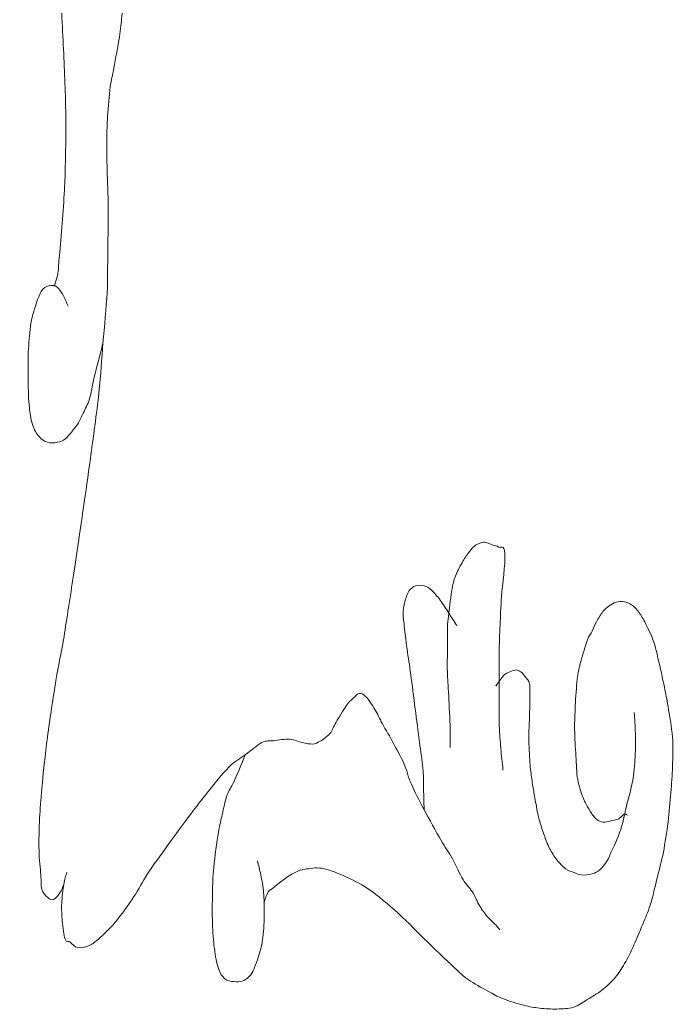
# Model space of a CAD drawing. Header units: millimetres. Extents: x -244 to 210, y -105 to 169.
# Drawn here: x -123.27 to -105.15, y 30.7 to 58.15 of the extents above; entities that cross this region are included whole.
import ezdxf

# ---------------------------------------------------------------- set-up
doc = ezdxf.new("R2010")
doc.units = ezdxf.units.MM
doc.header["$MEASUREMENT"] = 0
doc.layers.add('Camada 1', color=7, linetype='Continuous')

msp = doc.modelspace()

# ---------------------------------------------------------------- linework, layer by layer
at = {"layer": 'Camada 1', "color": 250, "lineweight": 9}
for points, knots in [([(-121.4966, 81.3057), (-121.456, 81.1402), (-121.5288, 80.6637), (-121.5317, 80.5458), (-121.5317, 80.5458), (-121.5347, 80.4279), (-121.5451, 80.0479), (-121.5496, 79.8383), (-121.5496, 79.8383), (-121.554, 79.6286), (-121.5614, 79.4766), (-121.5586, 79.288), (-121.5586, 79.288), (-121.5559, 79.0994), (-121.5504, 78.901), (-121.5331, 78.7115), (-121.5331, 78.7115), (-121.5158, 78.522), (-121.4888, 78.3496), (-121.4557, 78.1613), (-121.4557, 78.1613), (-121.4226, 77.9729), (-121.383, 77.7567), (-121.3352, 77.5848), (-121.3352, 77.5848), (-121.2873, 77.4129), (-121.2365, 77.2429), (-121.1713, 77.1393), (-121.1713, 77.1393), (-121.106, 77.0358), (-121.0317, 77.0258), (-120.9553, 76.9821), (-120.9553, 76.9821), (-120.8789, 76.9384), (-120.7901, 76.886), (-120.7133, 76.8773), (-120.7133, 76.8773), (-120.6365, 76.8685), (-120.5737, 76.8948), (-120.4972, 76.9297), (-120.4972, 76.9297), (-120.4206, 76.9646), (-120.3181, 77.0214), (-120.255, 77.0869), (-120.255, 77.0869), (-120.192, 77.1524), (-120.159, 77.2458), (-120.1232, 77.3185), (-120.1232, 77.3185), (-120.0873, 77.3913), (-120.0789, 77.4181), (-120.0405, 77.5222), (-120.0405, 77.5222), (-120.0021, 77.6262), (-119.931, 77.8045), (-119.8926, 77.9426), (-119.8926, 77.9426), (-119.8542, 78.0806), (-119.8396, 78.2162), (-119.812, 78.3432), (-119.812, 78.3432), (-119.7844, 78.4702), (-119.7568, 78.5541), (-119.727, 78.7044), (-119.727, 78.7044), (-119.6972, 78.8547), (-119.6579, 79.065), (-119.6335, 79.2431), (-119.6335, 79.2431), (-119.609, 79.4212), (-119.5956, 79.5822), (-119.581, 79.7685), (-119.581, 79.7685), (-119.5663, 79.9548), (-119.5525, 80.1488), (-119.5458, 80.3596), (-119.5458, 80.3596), (-119.5391, 80.5704), (-119.536, 80.8011), (-119.5409, 81.0296), (-119.5409, 81.0296), (-119.5458, 81.2581), (-119.5586, 81.5148), (-119.5751, 81.7259), (-119.5751, 81.7259), (-119.5917, 81.9369), (-119.6124, 82.104), (-119.6398, 82.2907), (-119.6398, 82.2907), (-119.6673, 82.4774), (-119.6959, 82.6406), (-119.7393, 82.8424), (-119.7393, 82.8424), (-119.7826, 83.0442), (-119.8449, 83.3206), (-119.8994, 83.4993), (-119.8994, 83.4993), (-119.9539, 83.6779), (-119.9939, 83.753), (-120.0641, 83.9064), (-120.0641, 83.9064), (-120.1342, 84.0598), (-120.2476, 84.2809), (-120.3198, 84.4188), (-120.3198, 84.4188), (-120.3921, 84.5568), (-120.4214, 84.6195), (-120.4976, 84.734), (-120.4976, 84.734), (-120.5738, 84.8486), (-120.6832, 85.042), (-120.7763, 85.1052), (-120.7763, 85.1052), (-120.8693, 85.1683), (-120.9589, 85.1271), (-121.0442, 85.1052), (-121.0442, 85.1052), (-121.1296, 85.0833), (-121.2012, 85.0354), (-121.2864, 84.9742), (-121.2864, 84.9742), (-121.3715, 84.9129), (-121.4634, 84.8434), (-121.5545, 84.7383), (-121.5545, 84.7383), (-121.6456, 84.6332), (-121.7474, 84.4944), (-121.8314, 84.3453), (-121.8314, 84.3453), (-121.9155, 84.1962), (-121.9757, 84.0308), (-122.0565, 83.8474), (-122.0565, 83.8474), (-122.1374, 83.664), (-122.2437, 83.4512), (-122.3163, 83.2447), (-122.3163, 83.2447), (-122.389, 83.0382), (-122.4247, 82.8604), (-122.4897, 82.6158), (-122.4897, 82.6158), (-122.5547, 82.3713), (-122.6428, 82.0484), (-122.7064, 81.7773), (-122.7064, 81.7773), (-122.7701, 81.5062), (-122.8234, 81.2537), (-122.8712, 80.9912), (-122.8712, 80.9912), (-122.9191, 80.7287), (-122.9551, 80.5072), (-122.9929, 80.2051), (-122.9929, 80.2051), (-123.0306, 79.9031), (-123.0654, 79.5591), (-123.0974, 79.1832), (-123.0974, 79.1832), (-123.1294, 78.8073), (-123.1585, 78.349), (-123.1847, 77.9516), (-123.1847, 77.9516), (-123.211, 77.5542), (-123.24, 77.2233), (-123.2547, 76.7987), (-123.2547, 76.7987), (-123.2695, 76.374), (-123.2713, 75.8861), (-123.2731, 75.4099), (-123.2731, 75.4099), (-123.2749, 74.9337), (-123.271, 74.4099), (-123.2655, 73.9425), (-123.2655, 73.9425), (-123.2601, 73.4751), (-123.2546, 73.1215), (-123.2406, 72.6061), (-123.2406, 72.6061), (-123.2266, 72.0907), (-123.2027, 71.3529), (-123.1814, 70.8505), (-123.1814, 70.8505), (-123.1602, 70.3481), (-123.1417, 70.0731), (-123.1132, 69.5927), (-123.1132, 69.5927), (-123.0848, 69.1123), (-123.0421, 68.3964), (-123.0107, 67.9681), (-123.0107, 67.9681), (-122.9793, 67.5398), (-122.9822, 67.6013), (-122.925, 67.0248), (-122.925, 67.0248), (-122.8678, 66.4483), (-122.7534, 65.3347), (-122.6676, 64.5092), (-122.6676, 64.5092), (-122.5817, 63.6838), (-122.4901, 62.8979), (-122.4101, 62.0723), (-122.4101, 62.0723), (-122.33, 61.2468), (-122.2443, 60.3262), (-122.1872, 59.5568), (-122.1872, 59.5568), (-122.1301, 58.7874), (-122.099, 58.1158), (-122.0678, 57.4605), (-122.0678, 57.4605), (-122.0366, 56.8052), (-122.0097, 56.1689), (-122, 55.6263), (-122, 55.6263), (-121.9903, 55.0836), (-122.0037, 54.5784), (-122.0097, 54.2113), (-122.0097, 54.2113), (-122.0158, 53.8442), (-122.0216, 53.7094), (-122.0362, 53.4252), (-122.0362, 53.4252), (-122.0509, 53.141), (-122.0742, 52.8095), (-122.0974, 52.5081), (-122.0974, 52.5081), (-122.1207, 52.2066), (-122.1556, 51.8486), (-122.1759, 51.6171), (-122.1759, 51.6171), (-122.1963, 51.3857), (-122.1951, 51.2668), (-122.2195, 51.1193), (-122.2195, 51.1193), (-122.2439, 50.9718), (-122.286, 50.8747), (-122.3192, 50.7524)], [0, 0, 0, 0, 0.0166667, 0.0166667, 0.0166667, 0.0166667, 0.0333333, 0.0333333, 0.0333333, 0.0333333, 0.05, 0.05, 0.05, 0.05, 0.0666667, 0.0666667, 0.0666667, 0.0666667, 0.0833333, 0.0833333, 0.0833333, 0.0833333, 0.1, 0.1, 0.1, 0.1, 0.1166667, 0.1166667, 0.1166667, 0.1166667, 0.1333333, 0.1333333, 0.1333333, 0.1333333, 0.15, 0.15, 0.15, 0.15, 0.1666667, 0.1666667, 0.1666667, 0.1666667, 0.1833333, 0.1833333, 0.1833333, 0.1833333, 0.2, 0.2, 0.2, 0.2, 0.2166667, 0.2166667, 0.2166667, 0.2166667, 0.2333333, 0.2333333, 0.2333333, 0.2333333, 0.25, 0.25, 0.25, 0.25, 0.2666667, 0.2666667, 0.2666667, 0.2666667, 0.2833333, 0.2833333, 0.2833333, 0.2833333, 0.3, 0.3, 0.3, 0.3, 0.3166667, 0.3166667, 0.3166667, 0.3166667, 0.3333333, 0.3333333, 0.3333333, 0.3333333, 0.35, 0.35, 0.35, 0.35, 0.3666667, 0.3666667, 0.3666667, 0.3666667, 0.3833333, 0.3833333, 0.3833333, 0.3833333, 0.4, 0.4, 0.4, 0.4, 0.4166667, 0.4166667, 0.4166667, 0.4166667, 0.4333333, 0.4333333, 0.4333333, 0.4333333, 0.45, 0.45, 0.45, 0.45, 0.4666667, 0.4666667, 0.4666667, 0.4666667, 0.4833333, 0.4833333, 0.4833333, 0.4833333, 0.5, 0.5, 0.5, 0.5, 0.5166667, 0.5166667, 0.5166667, 0.5166667, 0.5333333, 0.5333333, 0.5333333, 0.5333333, 0.55, 0.55, 0.55, 0.55, 0.5666667, 0.5666667, 0.5666667, 0.5666667, 0.5833333, 0.5833333, 0.5833333, 0.5833333, 0.6, 0.6, 0.6, 0.6, 0.6166667, 0.6166667, 0.6166667, 0.6166667, 0.6333333, 0.6333333, 0.6333333, 0.6333333, 0.65, 0.65, 0.65, 0.65, 0.6666667, 0.6666667, 0.6666667, 0.6666667, 0.6833333, 0.6833333, 0.6833333, 0.6833333, 0.7, 0.7, 0.7, 0.7, 0.7166667, 0.7166667, 0.7166667, 0.7166667, 0.7333333, 0.7333333, 0.7333333, 0.7333333, 0.75, 0.75, 0.75, 0.75, 0.7666667, 0.7666667, 0.7666667, 0.7666667, 0.7833333, 0.7833333, 0.7833333, 0.7833333, 0.8, 0.8, 0.8, 0.8, 0.8166667, 0.8166667, 0.8166667, 0.8166667, 0.8333333, 0.8333333, 0.8333333, 0.8333333, 0.85, 0.85, 0.85, 0.85, 0.8666667, 0.8666667, 0.8666667, 0.8666667, 0.8833333, 0.8833333, 0.8833333, 0.8833333, 0.9, 0.9, 0.9, 0.9, 0.9166667, 0.9166667, 0.9166667, 0.9166667, 0.9333333, 0.9333333, 0.9333333, 0.9333333, 0.95, 0.95, 0.95, 0.95, 0.9666667, 0.9666667, 0.9666667, 0.9666667, 1, 1, 1, 1]), ([(-122.0507, 34.1656), (-122.0883, 34.087), (-122.1153, 34.0002), (-122.1633, 33.9298), (-122.1633, 33.9298), (-122.2113, 33.8594), (-122.2787, 33.7687), (-122.3363, 33.7464), (-122.3363, 33.7464), (-122.3939, 33.7241), (-122.445, 33.7501), (-122.5005, 33.7988), (-122.5005, 33.7988), (-122.556, 33.8475), (-122.6293, 33.9177), (-122.6646, 34.0346), (-122.6646, 34.0346), (-122.6998, 34.1515), (-122.6774, 34.2486), (-122.6902, 34.4277), (-122.6902, 34.4277), (-122.703, 34.6067), (-122.7359, 34.8443), (-122.7416, 35.109), (-122.7416, 35.109), (-122.7472, 35.3736), (-122.7368, 35.7108), (-122.7236, 35.9999), (-122.7236, 35.9999), (-122.7104, 36.289), (-122.6988, 36.4623), (-122.6625, 36.8384), (-122.6625, 36.8384), (-122.6261, 37.2144), (-122.5711, 37.7549), (-122.5058, 38.2534), (-122.5058, 38.2534), (-122.4405, 38.7519), (-122.3451, 39.3754), (-122.2712, 39.8256), (-122.2712, 39.8256), (-122.1974, 40.2758), (-122.1411, 40.4848), (-122.0629, 40.9523), (-122.0629, 40.9523), (-121.9847, 41.4199), (-121.8936, 42.0267), (-121.8023, 42.6294), (-121.8023, 42.6294), (-121.7111, 43.232), (-121.5967, 44.0094), (-121.5156, 44.5684), (-121.5156, 44.5684), (-121.4345, 45.1274), (-121.3884, 45.4458), (-121.3157, 45.9834), (-121.3157, 45.9834), (-121.2431, 46.521), (-121.1379, 47.2601), (-121.0796, 47.7939), (-121.0796, 47.7939), (-121.0213, 48.3278), (-121.0043, 48.7157), (-120.9665, 49.1794), (-120.9665, 49.1794), (-120.9286, 49.643), (-120.8744, 50.1764), (-120.8524, 50.5756), (-120.8524, 50.5756), (-120.8305, 50.9748), (-120.8404, 51.1765), (-120.8352, 51.5647), (-120.8352, 51.5647), (-120.83, 51.9528), (-120.8186, 52.5011), (-120.8211, 52.9045), (-120.8211, 52.9045), (-120.8237, 53.308), (-120.8437, 53.6621), (-120.8507, 53.9818), (-120.8507, 53.9818), (-120.8577, 54.3014), (-120.8655, 54.5721), (-120.8631, 54.8225), (-120.8631, 54.8225), (-120.8608, 55.0729), (-120.8527, 55.2358), (-120.8366, 55.4793), (-120.8366, 55.4793), (-120.8204, 55.7229), (-120.7959, 56.0554), (-120.7665, 56.2807), (-120.7665, 56.2807), (-120.7371, 56.506), (-120.7044, 56.5876), (-120.6619, 56.8192), (-120.6619, 56.8192), (-120.6194, 57.0509), (-120.5484, 57.4317), (-120.5117, 57.6701), (-120.5117, 57.6701), (-120.475, 57.9085), (-120.461, 58.0674), (-120.4421, 58.2466), (-120.4421, 58.2466), (-120.4232, 58.4258), (-120.4016, 58.5663), (-120.3985, 58.7445), (-120.3985, 58.7445), (-120.3954, 58.9227), (-120.3995, 59.0698), (-120.424, 59.2948), (-120.424, 59.2948), (-120.4486, 59.5197), (-120.5028, 59.8446), (-120.5444, 60.0809), (-120.5444, 60.0809), (-120.5861, 60.3171), (-120.622, 60.4477), (-120.6736, 60.7097), (-120.6736, 60.7097), (-120.7253, 60.9718), (-120.7942, 61.3517), (-120.8544, 61.6531), (-120.8544, 61.6531), (-120.9147, 61.9544), (-120.9733, 62.2679), (-121.0353, 62.5178), (-121.0353, 62.5178), (-121.0973, 62.7677), (-121.1544, 62.8619), (-121.225, 63.1467), (-121.225, 63.1467), (-121.2956, 63.4314), (-121.3729, 63.806), (-121.4576, 64.221), (-121.4576, 64.221), (-121.5423, 64.636), (-121.6585, 65.2386), (-121.7331, 65.636), (-121.7331, 65.636), (-121.8078, 66.0334), (-121.845, 66.2952), (-121.9053, 66.6055), (-121.9053, 66.6055), (-121.9656, 66.9158), (-122.0444, 67.216), (-122.0948, 67.4964), (-122.0948, 67.4964), (-122.1452, 67.7769), (-122.1663, 68.0461), (-122.2066, 68.2825), (-122.2066, 68.2825), (-122.2468, 68.519), (-122.2984, 68.7014), (-122.3358, 68.9114), (-122.3358, 68.9114), (-122.3731, 69.1214), (-122.4017, 69.3173), (-122.4304, 69.5403), (-122.4304, 69.5403), (-122.459, 69.7634), (-122.4876, 70.0731), (-122.5076, 70.2478), (-122.5076, 70.2478), (-122.5277, 70.4225), (-122.5363, 70.4749), (-122.5506, 70.5885)], [0, 0, 0, 0, 0.0232558, 0.0232558, 0.0232558, 0.0232558, 0.0465116, 0.0465116, 0.0465116, 0.0465116, 0.0697674, 0.0697674, 0.0697674, 0.0697674, 0.0930233, 0.0930233, 0.0930233, 0.0930233, 0.1162791, 0.1162791, 0.1162791, 0.1162791, 0.1395349, 0.1395349, 0.1395349, 0.1395349, 0.1627907, 0.1627907, 0.1627907, 0.1627907, 0.1860465, 0.1860465, 0.1860465, 0.1860465, 0.2093023, 0.2093023, 0.2093023, 0.2093023, 0.2325581, 0.2325581, 0.2325581, 0.2325581, 0.255814, 0.255814, 0.255814, 0.255814, 0.2790698, 0.2790698, 0.2790698, 0.2790698, 0.3023256, 0.3023256, 0.3023256, 0.3023256, 0.3255814, 0.3255814, 0.3255814, 0.3255814, 0.3488372, 0.3488372, 0.3488372, 0.3488372, 0.372093, 0.372093, 0.372093, 0.372093, 0.3953488, 0.3953488, 0.3953488, 0.3953488, 0.4186047, 0.4186047, 0.4186047, 0.4186047, 0.4418605, 0.4418605, 0.4418605, 0.4418605, 0.4651163, 0.4651163, 0.4651163, 0.4651163, 0.4883721, 0.4883721, 0.4883721, 0.4883721, 0.5116279, 0.5116279, 0.5116279, 0.5116279, 0.5348837, 0.5348837, 0.5348837, 0.5348837, 0.5581395, 0.5581395, 0.5581395, 0.5581395, 0.5813953, 0.5813953, 0.5813953, 0.5813953, 0.6046512, 0.6046512, 0.6046512, 0.6046512, 0.627907, 0.627907, 0.627907, 0.627907, 0.6511628, 0.6511628, 0.6511628, 0.6511628, 0.6744186, 0.6744186, 0.6744186, 0.6744186, 0.6976744, 0.6976744, 0.6976744, 0.6976744, 0.7209302, 0.7209302, 0.7209302, 0.7209302, 0.744186, 0.744186, 0.744186, 0.744186, 0.7674419, 0.7674419, 0.7674419, 0.7674419, 0.7906977, 0.7906977, 0.7906977, 0.7906977, 0.8139535, 0.8139535, 0.8139535, 0.8139535, 0.8372093, 0.8372093, 0.8372093, 0.8372093, 0.8604651, 0.8604651, 0.8604651, 0.8604651, 0.8837209, 0.8837209, 0.8837209, 0.8837209, 0.9069767, 0.9069767, 0.9069767, 0.9069767, 0.9302326, 0.9302326, 0.9302326, 0.9302326, 0.9534884, 0.9534884, 0.9534884, 0.9534884, 1, 1, 1, 1]), ([(-121.9349, 50.2022), (-121.9781, 50.2982), (-122.0153, 50.4027), (-122.0644, 50.4904), (-122.0644, 50.4904), (-122.1135, 50.5781), (-122.17, 50.6775), (-122.2284, 50.7262), (-122.2284, 50.7262), (-122.2869, 50.775), (-122.3417, 50.7874), (-122.4099, 50.7786), (-122.4099, 50.7786), (-122.4782, 50.7699), (-122.5682, 50.7499), (-122.6348, 50.6738), (-122.6348, 50.6738), (-122.7013, 50.5977), (-122.7439, 50.4919), (-122.7993, 50.3332), (-122.7993, 50.3332), (-122.8546, 50.1745), (-122.9241, 49.9533), (-122.9639, 49.7305), (-122.9639, 49.7305), (-123.0038, 49.5077), (-123.0204, 49.274), (-123.0336, 49.023), (-123.0336, 49.023), (-123.0469, 48.772), (-123.0456, 48.4951), (-123.0429, 48.2369), (-123.0429, 48.2369), (-123.0402, 47.9787), (-123.0379, 47.6993), (-123.0175, 47.477), (-123.0175, 47.477), (-122.9971, 47.2547), (-122.9705, 47.0806), (-122.9228, 46.9267), (-122.9228, 46.9267), (-122.8752, 46.7729), (-122.8116, 46.6702), (-122.7416, 46.5861), (-122.7416, 46.5861), (-122.6715, 46.5019), (-122.5938, 46.4552), (-122.5083, 46.4289), (-122.5083, 46.4289), (-122.4228, 46.4025), (-122.3169, 46.4114), (-122.2317, 46.4289), (-122.2317, 46.4289), (-122.1465, 46.4463), (-122.0911, 46.4501), (-121.9982, 46.5337), (-121.9982, 46.5337), (-121.9053, 46.6172), (-121.7591, 46.8084), (-121.6781, 46.9267), (-121.6781, 46.9267), (-121.597, 47.045), (-121.5699, 47.1232), (-121.5136, 47.2412), (-121.5136, 47.2412), (-121.4573, 47.3592), (-121.3918, 47.4658), (-121.3404, 47.6342), (-121.3404, 47.6342), (-121.2891, 47.8027), (-121.2727, 47.9792), (-121.2103, 48.2369), (-121.2103, 48.2369), (-121.1479, 48.4946), (-121.0478, 48.8652), (-120.9665, 49.1794)], [0, 0, 0, 0, 0.05, 0.05, 0.05, 0.05, 0.1, 0.1, 0.1, 0.1, 0.15, 0.15, 0.15, 0.15, 0.2, 0.2, 0.2, 0.2, 0.25, 0.25, 0.25, 0.25, 0.3, 0.3, 0.3, 0.3, 0.35, 0.35, 0.35, 0.35, 0.4, 0.4, 0.4, 0.4, 0.45, 0.45, 0.45, 0.45, 0.5, 0.5, 0.5, 0.5, 0.55, 0.55, 0.55, 0.55, 0.6, 0.6, 0.6, 0.6, 0.65, 0.65, 0.65, 0.65, 0.7, 0.7, 0.7, 0.7, 0.75, 0.75, 0.75, 0.75, 0.8, 0.8, 0.8, 0.8, 0.85, 0.85, 0.85, 0.85, 0.9, 0.9, 0.9, 0.9, 1, 1, 1, 1]), ([(-111.3292, 37.9651), (-111.3319, 38.1748), (-111.3289, 38.336), (-111.3373, 38.594), (-111.3373, 38.594), (-111.3458, 38.852), (-111.3671, 39.2535), (-111.3799, 39.5111), (-111.3799, 39.5111), (-111.3926, 39.7688), (-111.4098, 39.9249), (-111.414, 40.14), (-111.414, 40.14), (-111.4181, 40.3551), (-111.4064, 40.5899), (-111.4048, 40.7951), (-111.4048, 40.7951), (-111.4032, 41.0004), (-111.4103, 41.2213), (-111.4044, 41.3716), (-111.4044, 41.3716), (-111.3985, 41.5219), (-111.3899, 41.5201), (-111.3696, 41.686), (-111.3696, 41.686), (-111.3493, 41.852), (-111.3164, 42.1857), (-111.2826, 42.3673), (-111.2826, 42.3673), (-111.2489, 42.549), (-111.221, 42.6326), (-111.17, 42.7604), (-111.17, 42.7604), (-111.119, 42.8882), (-111.0418, 43.0201), (-110.9795, 43.1272), (-110.9795, 43.1272), (-110.9172, 43.2343), (-110.8553, 43.3279), (-110.7965, 43.4024), (-110.7965, 43.4024), (-110.7376, 43.477), (-110.6883, 43.5317), (-110.6273, 43.5735), (-110.6273, 43.5735), (-110.5664, 43.6153), (-110.4837, 43.6415), (-110.4323, 43.6525), (-110.4323, 43.6525), (-110.3808, 43.6634), (-110.3672, 43.6525), (-110.3196, 43.6394), (-110.3196, 43.6394), (-110.2719, 43.6263), (-110.2012, 43.5932), (-110.1463, 43.5735), (-110.1463, 43.5735), (-110.0914, 43.5539), (-110.0455, 43.5605), (-109.9903, 43.5209), (-109.9903, 43.5209), (-109.9351, 43.4813), (-109.8344, 43.6272), (-109.8171, 43.3366), (-109.8171, 43.3366), (-109.7999, 43.046), (-109.8871, 42.4813), (-109.909, 42.1522), (-109.909, 42.1522), (-109.931, 41.823), (-109.9376, 41.6324), (-109.9486, 41.3625), (-109.9486, 41.3625), (-109.9597, 41.0927), (-109.9707, 40.8628), (-109.9753, 40.5335), (-109.9753, 40.5335), (-109.9798, 40.2041), (-109.9767, 39.7161), (-109.9761, 39.3885), (-109.9761, 39.3885), (-109.9755, 39.0609), (-109.9795, 38.8103), (-109.9716, 38.5678), (-109.9716, 38.5678), (-109.9637, 38.3254), (-109.946, 38.1444), (-109.9288, 37.9389), (-109.9288, 37.9389), (-109.9117, 37.7335), (-109.8888, 37.5372), (-109.8688, 37.3363)], [0, 0, 0, 0, 0.0416667, 0.0416667, 0.0416667, 0.0416667, 0.0833333, 0.0833333, 0.0833333, 0.0833333, 0.125, 0.125, 0.125, 0.125, 0.1666667, 0.1666667, 0.1666667, 0.1666667, 0.2083333, 0.2083333, 0.2083333, 0.2083333, 0.25, 0.25, 0.25, 0.25, 0.2916667, 0.2916667, 0.2916667, 0.2916667, 0.3333333, 0.3333333, 0.3333333, 0.3333333, 0.375, 0.375, 0.375, 0.375, 0.4166667, 0.4166667, 0.4166667, 0.4166667, 0.4583333, 0.4583333, 0.4583333, 0.4583333, 0.5, 0.5, 0.5, 0.5, 0.5416667, 0.5416667, 0.5416667, 0.5416667, 0.5833333, 0.5833333, 0.5833333, 0.5833333, 0.625, 0.625, 0.625, 0.625, 0.6666667, 0.6666667, 0.6666667, 0.6666667, 0.7083333, 0.7083333, 0.7083333, 0.7083333, 0.75, 0.75, 0.75, 0.75, 0.7916667, 0.7916667, 0.7916667, 0.7916667, 0.8333333, 0.8333333, 0.8333333, 0.8333333, 0.875, 0.875, 0.875, 0.875, 0.9166667, 0.9166667, 0.9166667, 0.9166667, 1, 1, 1, 1]), ([(-111.1451, 41.3454), (-111.2199, 41.4589), (-111.2919, 41.5681), (-111.3696, 41.686), (-111.3696, 41.686), (-111.4473, 41.8039), (-111.5321, 41.948), (-111.6114, 42.0529), (-111.6114, 42.0529), (-111.6906, 42.1578), (-111.7709, 42.2493), (-111.8445, 42.3149), (-111.8445, 42.3149), (-111.9182, 42.3806), (-111.9766, 42.424), (-112.0519, 42.4459), (-112.0519, 42.4459), (-112.1272, 42.4678), (-112.2243, 42.4679), (-112.2939, 42.4459), (-112.2939, 42.4459), (-112.3636, 42.4239), (-112.4199, 42.3772), (-112.4669, 42.3149), (-112.4669, 42.3149), (-112.514, 42.2526), (-112.5414, 42.1769), (-112.5708, 42.0791), (-112.5708, 42.0791), (-112.6002, 41.9813), (-112.6324, 41.8611), (-112.6402, 41.7384), (-112.6402, 41.7384), (-112.6481, 41.6158), (-112.6332, 41.5727), (-112.6146, 41.3978), (-112.6146, 41.3978), (-112.5959, 41.2229), (-112.5602, 40.9261), (-112.5287, 40.6903), (-112.5287, 40.6903), (-112.4971, 40.4545), (-112.4627, 40.2579), (-112.4255, 39.9828), (-112.4255, 39.9828), (-112.3882, 39.7077), (-112.3452, 39.3496), (-112.3052, 39.0395), (-112.3052, 39.0395), (-112.2651, 38.7294), (-112.2206, 38.3975), (-112.1848, 38.1224), (-112.1848, 38.1224), (-112.149, 37.8472), (-112.109, 37.5956), (-112.0903, 37.3887), (-112.0903, 37.3887), (-112.0716, 37.1817), (-112.079, 37.083), (-112.0734, 36.8908), (-112.0734, 36.8908), (-112.0678, 36.6986), (-112.0622, 36.4541), (-112.0566, 36.2357)], [0, 0, 0, 0, 0.0588235, 0.0588235, 0.0588235, 0.0588235, 0.1176471, 0.1176471, 0.1176471, 0.1176471, 0.1764706, 0.1764706, 0.1764706, 0.1764706, 0.2352941, 0.2352941, 0.2352941, 0.2352941, 0.2941176, 0.2941176, 0.2941176, 0.2941176, 0.3529412, 0.3529412, 0.3529412, 0.3529412, 0.4117647, 0.4117647, 0.4117647, 0.4117647, 0.4705882, 0.4705882, 0.4705882, 0.4705882, 0.5294118, 0.5294118, 0.5294118, 0.5294118, 0.5882353, 0.5882353, 0.5882353, 0.5882353, 0.6470588, 0.6470588, 0.6470588, 0.6470588, 0.7058824, 0.7058824, 0.7058824, 0.7058824, 0.7647059, 0.7647059, 0.7647059, 0.7647059, 0.8235294, 0.8235294, 0.8235294, 0.8235294, 0.8823529, 0.8823529, 0.8823529, 0.8823529, 1, 1, 1, 1]), ([(-106.4207, 36.0785), (-106.4752, 36.2018), (-106.6326, 35.9824), (-106.6715, 35.9737), (-106.6715, 35.9737), (-106.7104, 35.9649), (-106.8358, 35.9344), (-106.9049, 35.9213), (-106.9049, 35.9213), (-106.9741, 35.9082), (-107.0243, 35.8863), (-107.0865, 35.8951), (-107.0865, 35.8951), (-107.1487, 35.9038), (-107.2141, 35.9208), (-107.2766, 35.9737), (-107.2766, 35.9737), (-107.3391, 36.0266), (-107.3959, 36.1087), (-107.4579, 36.2095), (-107.4579, 36.2095), (-107.52, 36.3103), (-107.5912, 36.4309), (-107.6478, 36.5764), (-107.6478, 36.5764), (-107.7044, 36.7218), (-107.7604, 36.8761), (-107.7944, 37.0742), (-107.7944, 37.0742), (-107.8284, 37.2724), (-107.8315, 37.4976), (-107.8458, 37.7293), (-107.8458, 37.7293), (-107.86, 37.961), (-107.8771, 38.2301), (-107.8798, 38.463), (-107.8798, 38.463), (-107.8825, 38.6959), (-107.8737, 38.8862), (-107.862, 39.1181), (-107.862, 39.1181), (-107.8503, 39.35), (-107.8314, 39.6609), (-107.8096, 39.8518), (-107.8096, 39.8518), (-107.7878, 40.0427), (-107.7569, 40.1425), (-107.7329, 40.251), (-107.7329, 40.251), (-107.7088, 40.3595), (-107.6999, 40.3848), (-107.6655, 40.5011), (-107.6655, 40.5011), (-107.6311, 40.6174), (-107.5721, 40.8325), (-107.5265, 40.9485), (-107.5265, 40.9485), (-107.4809, 41.0646), (-107.4361, 41.1086), (-107.3942, 41.192), (-107.3942, 41.192), (-107.3522, 41.2754), (-107.3244, 41.3586), (-107.2748, 41.4486), (-107.2748, 41.4486), (-107.2252, 41.5386), (-107.1557, 41.6573), (-107.0969, 41.731), (-107.0969, 41.731), (-107.0381, 41.8047), (-106.985, 41.845), (-106.9235, 41.889), (-106.9235, 41.889), (-106.862, 41.9329), (-106.7979, 41.9745), (-106.7284, 41.9942), (-106.7284, 41.9942), (-106.6588, 42.014), (-106.5827, 42.0228), (-106.5073, 42.0074), (-106.5073, 42.0074), (-106.432, 41.9921), (-106.3473, 41.9527), (-106.2777, 41.9021), (-106.2777, 41.9021), (-106.2082, 41.8515), (-106.1531, 41.7884), (-106.0915, 41.7047), (-106.0915, 41.7047), (-106.03, 41.6211), (-105.9763, 41.534), (-105.9098, 41.4021), (-105.9098, 41.4021), (-105.8433, 41.2702), (-105.7522, 41.0809), (-105.6935, 40.9151), (-105.6935, 40.9151), (-105.6347, 40.7494), (-105.61, 40.628), (-105.5595, 40.415), (-105.5595, 40.415), (-105.5091, 40.202), (-105.4364, 39.858), (-105.3911, 39.6386), (-105.3911, 39.6386), (-105.3457, 39.4192), (-105.3251, 39.3302), (-105.2875, 39.099), (-105.2875, 39.099), (-105.2499, 38.8678), (-105.1863, 38.5356), (-105.1657, 38.2534), (-105.1657, 38.2534), (-105.1451, 37.9711), (-105.1589, 37.6997), (-105.1663, 37.4411), (-105.1663, 37.4411), (-105.1737, 37.1825), (-105.1897, 36.9654), (-105.2101, 36.7074), (-105.2101, 36.7074), (-105.2305, 36.4494), (-105.2536, 36.171), (-105.2885, 35.8951), (-105.2885, 35.8951), (-105.3234, 35.6192), (-105.3694, 35.311), (-105.4188, 35.0566), (-105.4188, 35.0566), (-105.4682, 34.8021), (-105.5228, 34.6198), (-105.5835, 34.3753), (-105.5835, 34.3753), (-105.6442, 34.1307), (-105.7147, 33.8088), (-105.7829, 33.5892), (-105.7829, 33.5892), (-105.8512, 33.3696), (-105.91, 33.2616), (-105.9908, 33.0651), (-105.9908, 33.0651), (-106.0716, 32.8686), (-106.1783, 32.6023), (-106.2679, 32.41), (-106.2679, 32.41), (-106.3575, 32.2177), (-106.4409, 32.0565), (-106.5276, 31.9121), (-106.5276, 31.9121), (-106.6143, 31.7678), (-106.6875, 31.6591), (-106.7872, 31.5453), (-106.7872, 31.5453), (-106.8869, 31.4315), (-107.0005, 31.327), (-107.1246, 31.2309), (-107.1246, 31.2309), (-107.2486, 31.1347), (-107.3999, 31.0474), (-107.531, 30.9688), (-107.531, 30.9688), (-107.6622, 30.8902), (-107.7714, 30.8029), (-107.9115, 30.7592), (-107.9115, 30.7592), (-108.0516, 30.7154), (-108.2126, 30.7111), (-108.3697, 30.7068), (-108.3697, 30.7068), (-108.5268, 30.7024), (-108.6996, 30.7155), (-108.8538, 30.733), (-108.8538, 30.733), (-109.0079, 30.7505), (-109.1246, 30.7679), (-109.2946, 30.8116), (-109.2946, 30.8116), (-109.4645, 30.8553), (-109.7079, 30.9295), (-109.8736, 30.995), (-109.8736, 30.995), (-110.0392, 31.0605), (-110.1299, 31.1173), (-110.2883, 31.2046), (-110.2883, 31.2046), (-110.4467, 31.292), (-110.6828, 31.423), (-110.824, 31.5191), (-110.824, 31.5191), (-110.9652, 31.6152), (-110.945, 31.6064), (-111.135, 31.7811), (-111.135, 31.7811), (-111.3251, 31.9558), (-111.6922, 32.3052), (-111.9643, 32.5672), (-111.9643, 32.5672), (-112.2364, 32.8293), (-112.4954, 33.1088), (-112.7676, 33.3533), (-112.7676, 33.3533), (-113.0397, 33.5979), (-113.3432, 33.8598), (-113.5969, 34.0346), (-113.5969, 34.0346), (-113.8506, 34.2095), (-114.072, 34.3054), (-114.2881, 34.4015), (-114.2881, 34.4015), (-114.5043, 34.4975), (-114.7141, 34.5805), (-114.8931, 34.6111), (-114.8931, 34.6111), (-115.0721, 34.6417), (-115.2388, 34.6024), (-115.3599, 34.5849), (-115.3599, 34.5849), (-115.481, 34.5674), (-115.5255, 34.55), (-115.6193, 34.5063), (-115.6193, 34.5063), (-115.713, 34.4626), (-115.8225, 34.3927), (-115.9219, 34.3229), (-115.9219, 34.3229), (-116.0214, 34.253), (-116.1396, 34.1482), (-116.216, 34.087), (-116.216, 34.087), (-116.2924, 34.0259), (-116.3317, 34.0297), (-116.3804, 33.956), (-116.3804, 33.956), (-116.4291, 33.8823), (-116.4612, 33.7551), (-116.5016, 33.6547)], [0, 0, 0, 0, 0.0166667, 0.0166667, 0.0166667, 0.0166667, 0.0333333, 0.0333333, 0.0333333, 0.0333333, 0.05, 0.05, 0.05, 0.05, 0.0666667, 0.0666667, 0.0666667, 0.0666667, 0.0833333, 0.0833333, 0.0833333, 0.0833333, 0.1, 0.1, 0.1, 0.1, 0.1166667, 0.1166667, 0.1166667, 0.1166667, 0.1333333, 0.1333333, 0.1333333, 0.1333333, 0.15, 0.15, 0.15, 0.15, 0.1666667, 0.1666667, 0.1666667, 0.1666667, 0.1833333, 0.1833333, 0.1833333, 0.1833333, 0.2, 0.2, 0.2, 0.2, 0.2166667, 0.2166667, 0.2166667, 0.2166667, 0.2333333, 0.2333333, 0.2333333, 0.2333333, 0.25, 0.25, 0.25, 0.25, 0.2666667, 0.2666667, 0.2666667, 0.2666667, 0.2833333, 0.2833333, 0.2833333, 0.2833333, 0.3, 0.3, 0.3, 0.3, 0.3166667, 0.3166667, 0.3166667, 0.3166667, 0.3333333, 0.3333333, 0.3333333, 0.3333333, 0.35, 0.35, 0.35, 0.35, 0.3666667, 0.3666667, 0.3666667, 0.3666667, 0.3833333, 0.3833333, 0.3833333, 0.3833333, 0.4, 0.4, 0.4, 0.4, 0.4166667, 0.4166667, 0.4166667, 0.4166667, 0.4333333, 0.4333333, 0.4333333, 0.4333333, 0.45, 0.45, 0.45, 0.45, 0.4666667, 0.4666667, 0.4666667, 0.4666667, 0.4833333, 0.4833333, 0.4833333, 0.4833333, 0.5, 0.5, 0.5, 0.5, 0.5166667, 0.5166667, 0.5166667, 0.5166667, 0.5333333, 0.5333333, 0.5333333, 0.5333333, 0.55, 0.55, 0.55, 0.55, 0.5666667, 0.5666667, 0.5666667, 0.5666667, 0.5833333, 0.5833333, 0.5833333, 0.5833333, 0.6, 0.6, 0.6, 0.6, 0.6166667, 0.6166667, 0.6166667, 0.6166667, 0.6333333, 0.6333333, 0.6333333, 0.6333333, 0.65, 0.65, 0.65, 0.65, 0.6666667, 0.6666667, 0.6666667, 0.6666667, 0.6833333, 0.6833333, 0.6833333, 0.6833333, 0.7, 0.7, 0.7, 0.7, 0.7166667, 0.7166667, 0.7166667, 0.7166667, 0.7333333, 0.7333333, 0.7333333, 0.7333333, 0.75, 0.75, 0.75, 0.75, 0.7666667, 0.7666667, 0.7666667, 0.7666667, 0.7833333, 0.7833333, 0.7833333, 0.7833333, 0.8, 0.8, 0.8, 0.8, 0.8166667, 0.8166667, 0.8166667, 0.8166667, 0.8333333, 0.8333333, 0.8333333, 0.8333333, 0.85, 0.85, 0.85, 0.85, 0.8666667, 0.8666667, 0.8666667, 0.8666667, 0.8833333, 0.8833333, 0.8833333, 0.8833333, 0.9, 0.9, 0.9, 0.9, 0.9166667, 0.9166667, 0.9166667, 0.9166667, 0.9333333, 0.9333333, 0.9333333, 0.9333333, 0.95, 0.95, 0.95, 0.95, 0.9666667, 0.9666667, 0.9666667, 0.9666667, 1, 1, 1, 1]), ([(-110.0659, 39.6684), (-109.9937, 39.7644), (-109.9148, 39.8908), (-109.8495, 39.9566), (-109.8495, 39.9566), (-109.7843, 40.0224), (-109.7343, 40.0352), (-109.6766, 40.0614), (-109.6766, 40.0614), (-109.6189, 40.0876), (-109.5544, 40.1138), (-109.5036, 40.1138), (-109.5036, 40.1138), (-109.4529, 40.1138), (-109.4189, 40.0965), (-109.374, 40.0614), (-109.374, 40.0614), (-109.3291, 40.0263), (-109.2763, 39.9611), (-109.2358, 39.9042), (-109.2358, 39.9042), (-109.1954, 39.8473), (-109.1534, 39.8395), (-109.1322, 39.7208), (-109.1322, 39.7208), (-109.1111, 39.6021), (-109.1238, 39.4328), (-109.1239, 39.2753), (-109.1239, 39.2753), (-109.1241, 39.1179), (-109.1285, 38.9521), (-109.133, 38.7774), (-109.133, 38.7774), (-109.1374, 38.6028), (-109.1522, 38.4303), (-109.1507, 38.2272), (-109.1507, 38.2272), (-109.1491, 38.0241), (-109.133, 37.7229), (-109.1238, 37.5662), (-109.1238, 37.5662), (-109.1146, 37.4096), (-109.1098, 37.4029), (-109.0958, 37.2899), (-109.0958, 37.2899), (-109.0818, 37.1768), (-109.0603, 37.0191), (-109.0398, 36.8885), (-109.0398, 36.8885), (-109.0193, 36.7578), (-108.9992, 36.6504), (-108.9729, 36.5068), (-108.9729, 36.5068), (-108.9466, 36.3631), (-108.9083, 36.1422), (-108.8823, 36.0264), (-108.8823, 36.0264), (-108.8562, 35.9106), (-108.8434, 35.8981), (-108.8174, 35.8158), (-108.8174, 35.8158), (-108.7915, 35.7336), (-108.767, 35.6413), (-108.7266, 35.5325), (-108.7266, 35.5325), (-108.6862, 35.4237), (-108.6347, 35.2787), (-108.5753, 35.164), (-108.5753, 35.164), (-108.5158, 35.0494), (-108.4456, 34.9427), (-108.3718, 34.8482), (-108.3718, 34.8482), (-108.2981, 34.7537), (-108.2141, 34.6575), (-108.1336, 34.5981), (-108.1336, 34.5981), (-108.0532, 34.5386), (-107.9647, 34.5213), (-107.891, 34.4928), (-107.891, 34.4928), (-107.8174, 34.4643), (-107.775, 34.4336), (-107.6918, 34.427), (-107.6918, 34.427), (-107.6085, 34.4205), (-107.4782, 34.4292), (-107.3927, 34.4533), (-107.3927, 34.4533), (-107.3072, 34.4775), (-107.2456, 34.5167), (-107.1803, 34.5718), (-107.1803, 34.5718), (-107.115, 34.6269), (-107.0541, 34.703), (-107.0025, 34.7824), (-107.0025, 34.7824), (-106.9508, 34.8617), (-106.939, 34.895), (-106.8723, 35.0456), (-106.8723, 35.0456), (-106.8056, 35.1961), (-106.6752, 35.4671), (-106.6026, 35.6854), (-106.6026, 35.6854), (-106.5299, 35.9038), (-106.4948, 36.1225), (-106.4399, 36.3452), (-106.4399, 36.3452), (-106.385, 36.5679), (-106.313, 36.7922), (-106.2731, 37.0218), (-106.2731, 37.0218), (-106.2331, 37.2514), (-106.2166, 37.4786), (-106.2034, 37.7031), (-106.2034, 37.7031), (-106.1902, 37.9276), (-106.1901, 38.1518), (-106.1943, 38.3582), (-106.1943, 38.3582), (-106.1985, 38.5645), (-106.217, 38.7425), (-106.2284, 38.9347)], [0, 0, 0, 0, 0.03125, 0.03125, 0.03125, 0.03125, 0.0625, 0.0625, 0.0625, 0.0625, 0.09375, 0.09375, 0.09375, 0.09375, 0.125, 0.125, 0.125, 0.125, 0.15625, 0.15625, 0.15625, 0.15625, 0.1875, 0.1875, 0.1875, 0.1875, 0.21875, 0.21875, 0.21875, 0.21875, 0.25, 0.25, 0.25, 0.25, 0.28125, 0.28125, 0.28125, 0.28125, 0.3125, 0.3125, 0.3125, 0.3125, 0.34375, 0.34375, 0.34375, 0.34375, 0.375, 0.375, 0.375, 0.375, 0.40625, 0.40625, 0.40625, 0.40625, 0.4375, 0.4375, 0.4375, 0.4375, 0.46875, 0.46875, 0.46875, 0.46875, 0.5, 0.5, 0.5, 0.5, 0.53125, 0.53125, 0.53125, 0.53125, 0.5625, 0.5625, 0.5625, 0.5625, 0.59375, 0.59375, 0.59375, 0.59375, 0.625, 0.625, 0.625, 0.625, 0.65625, 0.65625, 0.65625, 0.65625, 0.6875, 0.6875, 0.6875, 0.6875, 0.71875, 0.71875, 0.71875, 0.71875, 0.75, 0.75, 0.75, 0.75, 0.78125, 0.78125, 0.78125, 0.78125, 0.8125, 0.8125, 0.8125, 0.8125, 0.84375, 0.84375, 0.84375, 0.84375, 0.875, 0.875, 0.875, 0.875, 0.90625, 0.90625, 0.90625, 0.90625, 0.9375, 0.9375, 0.9375, 0.9375, 1, 1, 1, 1]), ([(-117.0174, 37.7589), (-116.8644, 37.8725), (-116.6883, 38.0357), (-116.5566, 38.1014), (-116.5566, 38.1014), (-116.4248, 38.1671), (-116.3583, 38.1366), (-116.2303, 38.1515), (-116.2303, 38.1515), (-116.1022, 38.1664), (-115.9213, 38.1997), (-115.7882, 38.1909), (-115.7882, 38.1909), (-115.6551, 38.1822), (-115.5384, 38.1207), (-115.4329, 38.0988), (-115.4329, 38.0988), (-115.3275, 38.0769), (-115.2382, 38.0527), (-115.1557, 38.0592), (-115.1557, 38.0592), (-115.073, 38.0658), (-115.0193, 38.0899), (-114.9389, 38.1383), (-114.9389, 38.1383), (-114.8585, 38.1866), (-114.7488, 38.2603), (-114.6744, 38.3488), (-114.6744, 38.3488), (-114.6001, 38.4373), (-114.573, 38.5365), (-114.4965, 38.6647), (-114.4965, 38.6647), (-114.42, 38.7929), (-114.2941, 39.0073), (-114.2154, 39.1181), (-114.2154, 39.1181), (-114.1367, 39.2288), (-114.0843, 39.2709), (-114.0251, 39.3277), (-114.0251, 39.3277), (-113.966, 39.3845), (-113.9196, 39.4499), (-113.8608, 39.4588), (-113.8608, 39.4588), (-113.802, 39.4676), (-113.7535, 39.4551), (-113.6793, 39.3801), (-113.6793, 39.3801), (-113.6052, 39.3052), (-113.4981, 39.1402), (-113.4203, 39.0133), (-113.4203, 39.0133), (-113.3425, 38.8864), (-113.2994, 38.7774), (-113.2131, 38.6202), (-113.2131, 38.6202), (-113.1268, 38.463), (-113.0016, 38.2534), (-112.9023, 38.07), (-112.9023, 38.07), (-112.8031, 37.8865), (-112.6998, 37.7082), (-112.6175, 37.5197), (-112.6175, 37.5197), (-112.5352, 37.3312), (-112.5042, 37.1578), (-112.4104, 36.9432), (-112.4104, 36.9432), (-112.3167, 36.7286), (-112.1933, 36.4934), (-112.0566, 36.2357), (-112.0566, 36.2357), (-111.9199, 35.978), (-111.7214, 35.6243), (-111.5904, 35.3972), (-111.5904, 35.3972), (-111.4595, 35.1701), (-111.3732, 35.0567), (-111.271, 34.8731), (-111.271, 34.8731), (-111.1688, 34.6896), (-111.0699, 34.45), (-110.9775, 34.2966), (-110.9775, 34.2966), (-110.8851, 34.1433), (-110.7964, 34.0786), (-110.7185, 33.956), (-110.7185, 33.956), (-110.6405, 33.8334), (-110.5805, 33.6767), (-110.5113, 33.563), (-110.5113, 33.563), (-110.4421, 33.4492), (-110.3776, 33.3621), (-110.3041, 33.2747), (-110.3041, 33.2747), (-110.2306, 33.1873), (-110.1284, 33.1), (-110.0708, 33.0389), (-110.0708, 33.0389), (-110.0133, 32.9777), (-109.996, 32.9515), (-109.9586, 32.9078)], [0, 0, 0, 0, 0.037037, 0.037037, 0.037037, 0.037037, 0.0740741, 0.0740741, 0.0740741, 0.0740741, 0.1111111, 0.1111111, 0.1111111, 0.1111111, 0.1481481, 0.1481481, 0.1481481, 0.1481481, 0.1851852, 0.1851852, 0.1851852, 0.1851852, 0.2222222, 0.2222222, 0.2222222, 0.2222222, 0.2592593, 0.2592593, 0.2592593, 0.2592593, 0.2962963, 0.2962963, 0.2962963, 0.2962963, 0.3333333, 0.3333333, 0.3333333, 0.3333333, 0.3703704, 0.3703704, 0.3703704, 0.3703704, 0.4074074, 0.4074074, 0.4074074, 0.4074074, 0.4444444, 0.4444444, 0.4444444, 0.4444444, 0.4814815, 0.4814815, 0.4814815, 0.4814815, 0.5185185, 0.5185185, 0.5185185, 0.5185185, 0.5555556, 0.5555556, 0.5555556, 0.5555556, 0.5925926, 0.5925926, 0.5925926, 0.5925926, 0.6296296, 0.6296296, 0.6296296, 0.6296296, 0.6666667, 0.6666667, 0.6666667, 0.6666667, 0.7037037, 0.7037037, 0.7037037, 0.7037037, 0.7407407, 0.7407407, 0.7407407, 0.7407407, 0.7777778, 0.7777778, 0.7777778, 0.7777778, 0.8148148, 0.8148148, 0.8148148, 0.8148148, 0.8518519, 0.8518519, 0.8518519, 0.8518519, 0.8888889, 0.8888889, 0.8888889, 0.8888889, 0.9259259, 0.9259259, 0.9259259, 0.9259259, 1, 1, 1, 1]), ([(-121.9727, 34.5063), (-121.9987, 34.3927), (-122.0274, 34.311), (-122.0507, 34.1656), (-122.0507, 34.1656), (-122.0741, 34.0203), (-122.1041, 33.8161), (-122.1117, 33.6416), (-122.1117, 33.6416), (-122.1191, 33.467), (-122.1107, 33.312), (-122.0948, 33.1437), (-122.0948, 33.1437), (-122.0788, 32.9754), (-122.0558, 32.753), (-122.0173, 32.6459), (-122.0173, 32.6459), (-121.9788, 32.5387), (-121.9468, 32.6065), (-121.8877, 32.5672), (-121.8877, 32.5672), (-121.8287, 32.528), (-121.7504, 32.4276), (-121.6631, 32.41), (-121.6631, 32.41), (-121.5758, 32.3924), (-121.4645, 32.4231), (-121.3691, 32.4624), (-121.3691, 32.4624), (-121.2737, 32.5018), (-121.2165, 32.5366), (-121.0924, 32.6459), (-121.0924, 32.6459), (-120.9683, 32.7551), (-120.7898, 32.9208), (-120.6253, 33.1175), (-120.6253, 33.1175), (-120.4606, 33.3142), (-120.2548, 33.6022), (-120.1061, 33.825), (-120.1061, 33.825), (-119.9574, 34.0478), (-119.8883, 34.2179), (-119.7339, 34.4539), (-119.7339, 34.4539), (-119.5795, 34.6898), (-119.3791, 34.9649), (-119.1801, 35.24), (-119.1801, 35.24), (-118.9811, 35.5151), (-118.7244, 35.8602), (-118.5398, 36.1047), (-118.5398, 36.1047), (-118.3552, 36.3492), (-118.25, 36.4883), (-118.0725, 36.7074), (-118.0725, 36.7074), (-117.895, 36.9264), (-117.651, 37.2435), (-117.4747, 37.4191), (-117.4747, 37.4191), (-117.2985, 37.5946), (-117.1705, 37.6452), (-117.0174, 37.7589)], [0, 0, 0, 0, 0.0588235, 0.0588235, 0.0588235, 0.0588235, 0.1176471, 0.1176471, 0.1176471, 0.1176471, 0.1764706, 0.1764706, 0.1764706, 0.1764706, 0.2352941, 0.2352941, 0.2352941, 0.2352941, 0.2941176, 0.2941176, 0.2941176, 0.2941176, 0.3529412, 0.3529412, 0.3529412, 0.3529412, 0.4117647, 0.4117647, 0.4117647, 0.4117647, 0.4705882, 0.4705882, 0.4705882, 0.4705882, 0.5294118, 0.5294118, 0.5294118, 0.5294118, 0.5882353, 0.5882353, 0.5882353, 0.5882353, 0.6470588, 0.6470588, 0.6470588, 0.6470588, 0.7058824, 0.7058824, 0.7058824, 0.7058824, 0.7647059, 0.7647059, 0.7647059, 0.7647059, 0.8235294, 0.8235294, 0.8235294, 0.8235294, 0.8823529, 0.8823529, 0.8823529, 0.8823529, 1, 1, 1, 1]), ([(-116.6823, 34.8207), (-116.6507, 34.6897), (-116.6163, 34.5768), (-116.5875, 34.4277), (-116.5875, 34.4277), (-116.5586, 34.2786), (-116.526, 34.1071), (-116.51, 33.9298), (-116.51, 33.9298), (-116.4941, 33.7525), (-116.4901, 33.5864), (-116.4932, 33.3795), (-116.4932, 33.3795), (-116.4962, 33.1727), (-116.503, 32.8998), (-116.5283, 32.6982), (-116.5283, 32.6982), (-116.5535, 32.4967), (-116.5886, 32.3679), (-116.641, 32.2004), (-116.641, 32.2004), (-116.6935, 32.0329), (-116.7666, 31.8228), (-116.8402, 31.7025), (-116.8402, 31.7025), (-116.9138, 31.5822), (-116.991, 31.5325), (-117.0737, 31.4929), (-117.0737, 31.4929), (-117.1565, 31.4533), (-117.2479, 31.4579), (-117.3331, 31.4667), (-117.3331, 31.4667), (-117.4183, 31.4754), (-117.5104, 31.4831), (-117.5837, 31.5453), (-117.5837, 31.5453), (-117.657, 31.6075), (-117.7144, 31.6887), (-117.765, 31.8335), (-117.765, 31.8335), (-117.8157, 31.9784), (-117.8494, 32.1712), (-117.877, 32.3838), (-117.877, 32.3838), (-117.9046, 32.5964), (-117.9198, 32.8321), (-117.9283, 33.0913), (-117.9283, 33.0913), (-117.9368, 33.3504), (-117.9336, 33.6715), (-117.9277, 33.9298), (-117.9277, 33.9298), (-117.9217, 34.1881), (-117.9203, 34.3559), (-117.8926, 34.6373), (-117.8926, 34.6373), (-117.8648, 34.9187), (-117.8014, 35.3614), (-117.7622, 35.6068), (-117.7622, 35.6068), (-117.723, 35.8523), (-117.6971, 35.9343), (-117.6581, 36.1047), (-117.6581, 36.1047), (-117.619, 36.2751), (-117.5837, 36.4736), (-117.528, 36.6288), (-117.528, 36.6288), (-117.4723, 36.784), (-117.4141, 36.8333), (-117.3289, 37.0218), (-117.3289, 37.0218), (-117.2437, 37.2103), (-117.1213, 37.5131), (-117.0174, 37.7589)], [0, 0, 0, 0, 0.05, 0.05, 0.05, 0.05, 0.1, 0.1, 0.1, 0.1, 0.15, 0.15, 0.15, 0.15, 0.2, 0.2, 0.2, 0.2, 0.25, 0.25, 0.25, 0.25, 0.3, 0.3, 0.3, 0.3, 0.35, 0.35, 0.35, 0.35, 0.4, 0.4, 0.4, 0.4, 0.45, 0.45, 0.45, 0.45, 0.5, 0.5, 0.5, 0.5, 0.55, 0.55, 0.55, 0.55, 0.6, 0.6, 0.6, 0.6, 0.65, 0.65, 0.65, 0.65, 0.7, 0.7, 0.7, 0.7, 0.75, 0.75, 0.75, 0.75, 0.8, 0.8, 0.8, 0.8, 0.85, 0.85, 0.85, 0.85, 0.9, 0.9, 0.9, 0.9, 1, 1, 1, 1])]:
    msp.add_open_spline(points, degree=3, knots=knots, dxfattribs=at)

doc.saveas('drawing.dxf')
